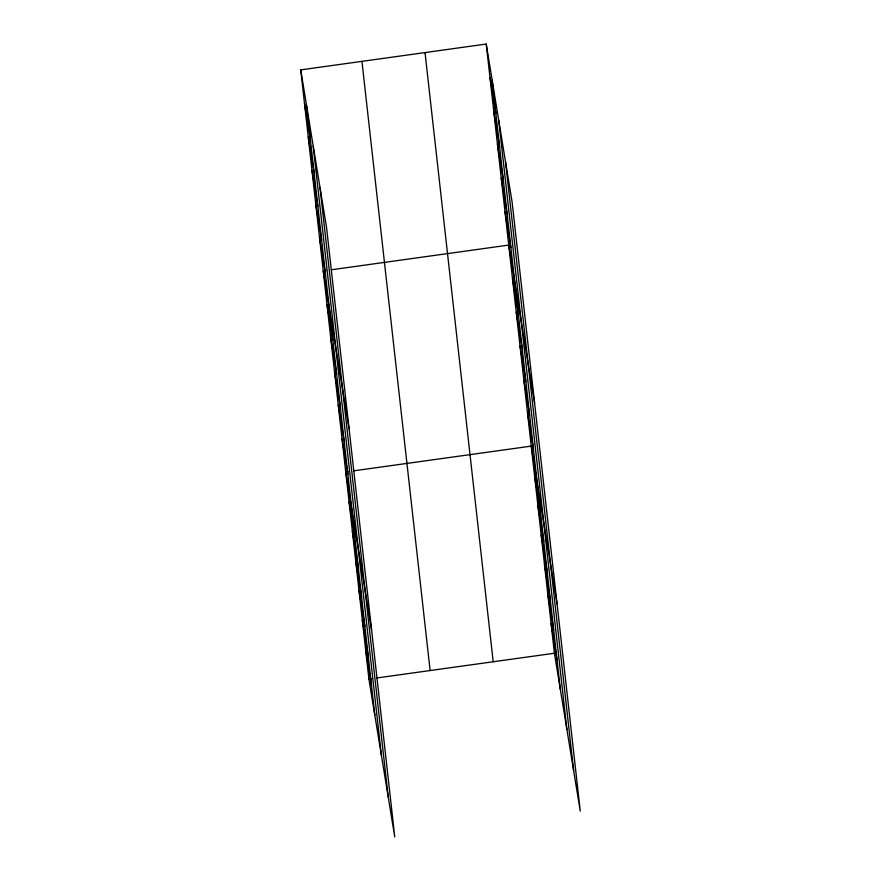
<?xml version="1.0" encoding="UTF-8"?>
<svg xmlns="http://www.w3.org/2000/svg" width="881" height="881" viewBox="0 0 881 881"><rect width="100%" height="100%" fill="white"/><g stroke="black" fill="none" stroke-linecap="round" stroke-linejoin="round"><path stroke-width="1.32" d="M300.74 69.885L326.587 227.761L394.765 836.95L368.908 679.064L300.74 69.885L486.235 44.05L512.092 201.936L580.26 811.115L554.413 653.239L486.235 44.05M325.893 270.544L323.228 270.919L349.085 428.794M331.212 269.806L508.733 245.083L534.591 402.958M348.391 471.577L345.726 471.941L371.584 629.827M353.71 470.828L531.232 446.116L557.089 603.992M368.908 679.064L371.573 678.7M376.892 677.952L554.413 653.239M489.99 77.55L495.893 113.594M493.734 111.061L499.637 147.094M497.49 144.561L503.392 180.594M501.234 178.072L507.137 214.105M504.989 211.572L510.892 247.605M512.489 278.583L518.38 314.616M516.233 312.094L522.136 348.127M519.988 345.594L525.88 381.627M523.732 379.105L529.635 415.138M527.488 412.605L533.379 448.638M534.547 475.696L540.438 511.729M537.851 505.287L543.753 541.319M541.165 534.877L547.068 570.91M544.48 564.468L550.383 600.501M547.784 594.058L553.686 630.091M551.099 623.649L557.001 659.682M304.485 103.385L310.387 139.418M308.24 136.896L314.132 172.929M311.984 170.396L317.887 206.429M315.728 203.907L321.631 239.94M319.484 237.407L325.386 273.44M326.983 304.419L332.886 340.451M330.727 337.93L336.63 373.962M334.483 371.43L340.385 407.463M338.227 404.93L344.13 440.974M341.982 438.441L347.885 474.474M349.041 501.531L354.944 537.564M352.356 531.122L358.248 567.155M355.66 560.712L361.562 596.745M358.974 590.303L364.877 626.336M362.289 619.894L368.181 655.927M365.593 649.484L371.496 685.517M505.507 161.719L573.674 770.908M498.723 120.29L566.89 729.479M492.138 80.083L560.316 689.272M425.027 52.574L493.195 661.763M361.948 61.362L430.126 670.54M320.001 187.554L388.18 796.743M313.218 146.125L381.396 755.314M306.632 105.918L374.81 715.097"/></g></svg>
